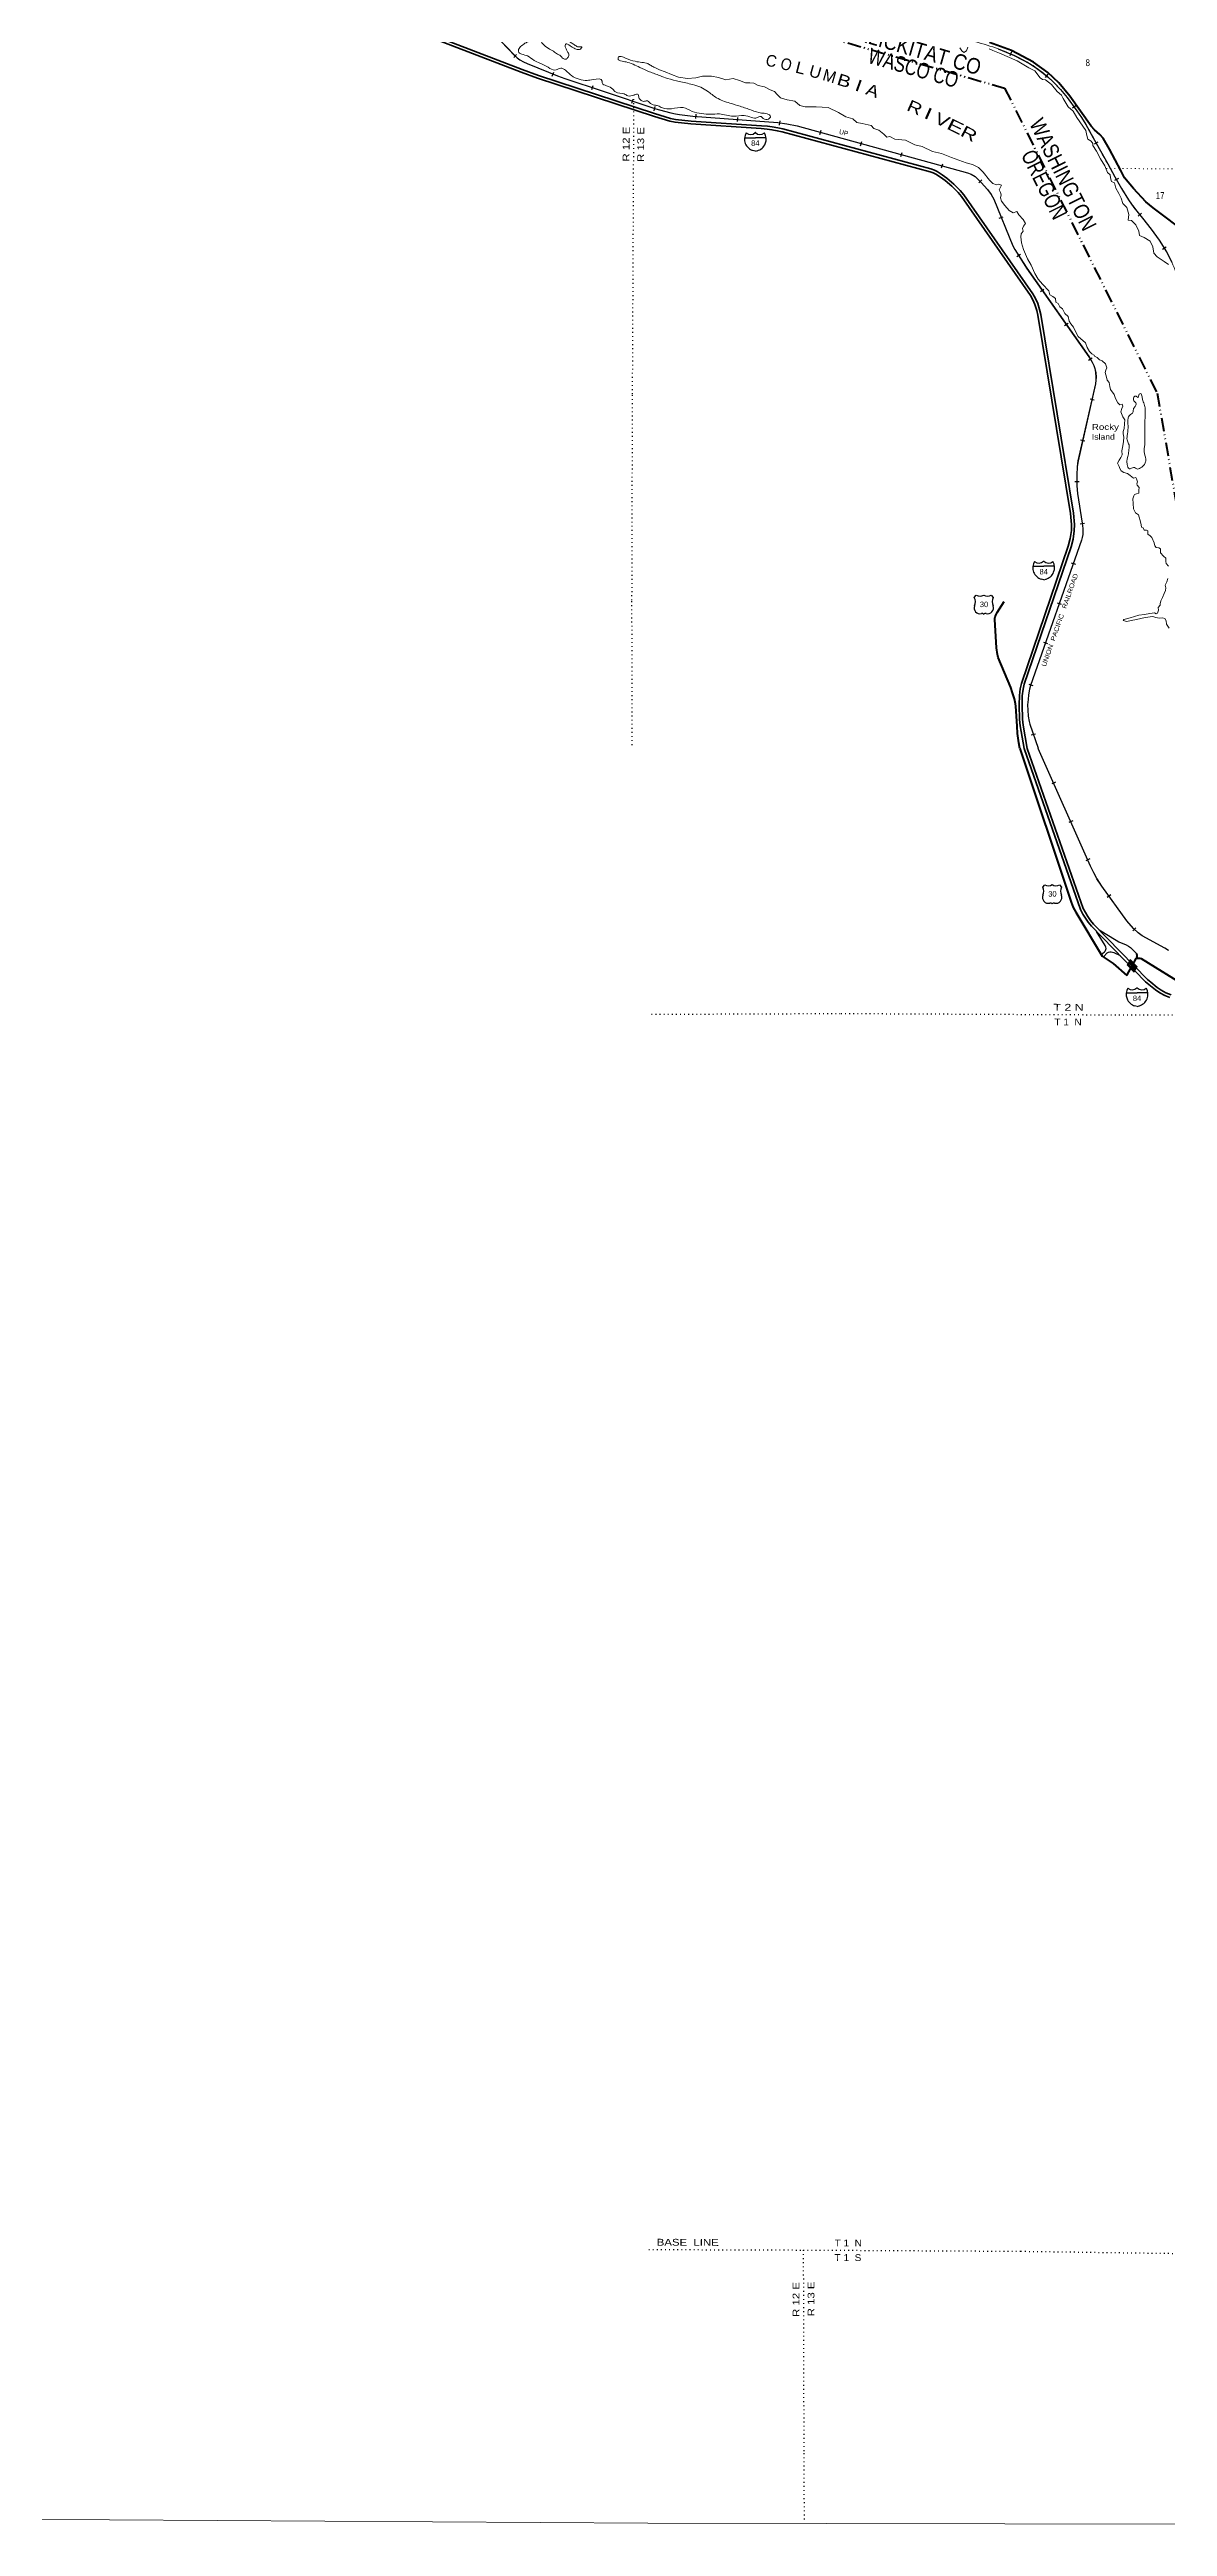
# Model space of a CAD drawing. Header units: feet. Extents: x -256679 to 5, y -731788 to -547785.
# Drawn here: x -79543 to -50827, y -731788 to -668133 of the extents above; entities that cross this region are included whole.
import ezdxf
from ezdxf.enums import TextEntityAlignment as Align

# ---------------------------------------------------------------- set-up
doc = ezdxf.new("R2010")
doc.units = ezdxf.units.FT
doc.header["$LTSCALE"] = 70
doc.linetypes.add('DASH_DOUBLE_DOT', pattern=[9.2, 5, -1.2, 0.3, -1.2, 0.3, -1.2])
doc.linetypes.add('DOTTED', pattern=[1.5, 0.3, -1.2])
for name, color, linetype, lineweight in [('10', 7, 'DASH_DOUBLE_DOT', 70), ('15', 7, 'Continuous', 25), ('16', 7, 'Continuous', 25), ('18', 7, 'Continuous', 35), ('19', 7, 'Continuous', 25), ('20', 7, 'Continuous', 70), ('23', 7, 'Continuous', 70), ('34', 7, 'Continuous', 25), ('39', 7, 'Continuous', 13), ('4', 7, 'Continuous', 13), ('42', 7, 'Continuous', 35), ('55', 7, 'Continuous', 13), ('6', 7, 'DOTTED', 25), ('7', 7, 'DOTTED', 13)]:
    doc.layers.add(name, color=color, linetype=linetype, lineweight=lineweight)
doc.layers.add('12', color=7, linetype='Continuous')
doc.layers.add('41', color=7, linetype='Continuous')

msp = doc.modelspace()

# ---------------------------------------------------------------- linework, layer by layer
at = {"layer": '10'}
msp.add_lwpolyline([(-63991.75, -666542.64), (-55008.28, -669122.88), (-51092.8, -676963.06), (-49808.04, -684347.55), (-49889.21, -686103.73)], dxfattribs=at)
at = {"layer": '15'}
for p, q in [((-61415.86, -670268.28), (-61412.96, -670265.37)), ((-61409.79, -670267.75), (-61413.22, -670265.37)), ((-61688.57, -670399.75), (-61412.16, -670399.75)), ((-61412.16, -670745.33), (-61476.05, -670727.37)), ((-61412.69, -670745.59), (-61349.06, -670726.85)), ((-54281.03, -681414.1), (-54004.62, -681414.1)), ((-54008.32, -681282.63), (-54005.42, -681279.72)), ((-54002.25, -681282.1), (-54005.68, -681279.72)), ((-54005.15, -681759.94), (-53941.52, -681741.2)), ((-54004.62, -681759.68), (-54068.51, -681741.72)), ((-51883.11, -692378.12), (-51606.7, -692378.12)), ((-51610.4, -692246.65), (-51607.5, -692243.74)), ((-51604.33, -692246.12), (-51607.76, -692243.74)), ((-51606.7, -692723.7), (-51670.59, -692705.74)), ((-51607.23, -692723.96), (-51543.6, -692705.22))]:
    msp.add_line(p, q, dxfattribs=at)
for points in [[(-61136.8, -670399.75), (-61412.69, -670399.75), (-61412.16, -670399.75)], [(-53729.26, -681414.1), (-54005.15, -681414.1), (-54004.62, -681414.1)], [(-51331.34, -692378.12), (-51607.23, -692378.12), (-51606.7, -692378.12)]]:
    msp.add_lwpolyline(points, dxfattribs=at)
for centre, radius, start, end in [((-61385.94, -670434.85), 306.13, 148.44436, 254.43378), ((-61534.54, -670152.25), 165.66, 227.34248, 315.8117), ((-61290.85, -670152.25), 165.66, 224.18831, 312.69403), ((-61439.45, -670434.85), 306.13, 283.08087, 31.62484), ((-53978.4, -681449.2), 306.13, 148.44436, 254.43378), ((-54127, -681166.6), 165.66, 227.34248, 315.8117), ((-53883.31, -681166.6), 165.66, 224.18831, 312.69403), ((-54031.91, -681449.2), 306.13, 283.08087, 31.62484), ((-51580.48, -692413.22), 306.13, 148.44436, 254.43378), ((-51729.08, -692130.62), 165.66, 227.34248, 315.8117), ((-51485.39, -692130.62), 165.66, 224.18831, 312.69403), ((-51633.99, -692413.22), 306.13, 283.08087, 31.62484)]:
    msp.add_arc(centre, radius, start, end, dxfattribs=at)
at = {"layer": '16'}
for p, q in [((-55787.8, -682216.42), (-55736.49, -682157.66)), ((-55544.73, -682151.69), (-55545.01, -682151.89)), ((-55352.64, -682157.57), (-55301.25, -682216.42)), ((-54031.3, -689657.18), (-53979.99, -689598.42)), ((-53788.23, -689592.45), (-53788.51, -689592.65)), ((-53596.14, -689598.33), (-53544.75, -689657.18))]:
    msp.add_line(p, q, dxfattribs=at)
for centre, radius, start, end in [((-55980.78, -682327.05), 222.05, 332.97043, 29.75871), ((-55645.41, -682000), 182.07, 239.97227, 303.45418), ((-55443.63, -682000.5), 181.52, 236.33975, 300.08743), ((-55443.64, -682000), 182.07, 236.54582, 236.59441), ((-55108.28, -682327.05), 222.05, 150.24129, 207.02957), ((-55641.59, -682481.95), 151.42, 159.09177, 283.81923), ((-55447.47, -682481.95), 151.42, 256.18077, 20.90823), ((-53885.09, -689922.71), 151.42, 159.09177, 283.81923), ((-54224.28, -689767.81), 222.05, 332.97043, 29.75871), ((-53888.91, -689440.76), 182.07, 239.97227, 303.45418), ((-53687.13, -689441.26), 181.52, 236.33975, 300.08743), ((-53687.14, -689440.76), 182.07, 236.54582, 236.59441), ((-53690.97, -689922.71), 151.42, 256.18077, 20.90823), ((-53351.78, -689767.81), 222.05, 150.24129, 207.02957)]:
    msp.add_arc(centre, radius, start, end, dxfattribs=at)
for centre, major_axis, start_param, end_param in [((-55586.25, -682680.77), (-19.56, 51.67), 4.95877769, 6.28318531), ((-55502.8, -682680.77), (19.56, 51.67), 0, 1.32637542), ((-53829.75, -690121.53), (-19.56, 51.67), 4.95877769, 6.28318531), ((-53746.3, -690121.53), (19.56, 51.67), 0, 1.32637542)]:
    msp.add_ellipse(centre, major_axis=major_axis, ratio=0.929097, start_param=start_param, end_param=end_param, dxfattribs=at)
at = {"layer": '18'}
for points in [[(-71071.08, -667318.38), (-67427.49, -668716.82), (-67011.62, -668872.78), (-64000.86, -669857.53)], [(-71045.48, -667247.87), (-67400.88, -668646.7), (-66986.78, -668802), (-64000.65, -669779.27)], [(-64000.86, -669857.53), (-63611.21, -669974.91), (-63475.72, -670002.3), (-63065.81, -670045.54), (-61264.06, -670165.59), (-61105.07, -670181.09), (-60988.3, -670196.46), (-60850.61, -670220.11), (-60727.31, -670245.73), (-56923.77, -671273.55), (-56843.73, -671302.89), (-56774.92, -671336.35), (-56653.01, -671410.84), (-56540.74, -671497.7), (-56364.5, -671645.65), (-56203.35, -671807.52), (-56118.88, -671909.28), (-54346.63, -674452.79), (-54280.52, -674566.96), (-54229.54, -674689.47), (-54182.86, -674836.55), (-54154.5, -674959.45), (-53314.02, -680058.16), (-53288.48, -680341.45), (-53294.37, -680493.57), (-53324.72, -680698.1), (-53373.81, -680892.8), (-54576.79, -684423.22), (-54607.16, -684558.27), (-54629.67, -684735.62), (-54636.37, -684977.12), (-54623.37, -685349.65), (-54606.08, -685509.77), (-54511.14, -686093.36)], [(-64000.65, -669779.27), (-63592.92, -669902.09), (-63464.33, -669928.09), (-63059.38, -669970.8), (-61257.93, -670090.83), (-61096.54, -670106.57), (-60977.06, -670122.29), (-60836.63, -670146.41), (-60709.88, -670172.75), (-56901.04, -671202), (-56814.35, -671233.78), (-56738.89, -671270.47), (-56610.38, -671348.99), (-56493.66, -671439.3), (-56313.71, -671590.36), (-56147.81, -671757.01), (-56059.15, -671863.81), (-54283.3, -674412.49), (-54213.16, -674533.62), (-54159.04, -674663.67), (-54110.46, -674816.74), (-54080.89, -674944.91), (-53239.57, -680048.68), (-53213.35, -680339.52), (-53219.58, -680500.54), (-53251.08, -680712.81), (-53301.83, -680914.1), (-54504.5, -684443.6), (-54533.21, -684571.25), (-54554.8, -684741.39), (-54561.33, -684976.85), (-54548.51, -685344.31), (-54531.75, -685499.5), (-54431.6, -686093.55)], [(-50761.7, -692498.59), (-50896.61, -692440.1), (-51023.41, -692372.14), (-51131.56, -692299.25), (-51305.48, -692159.57), (-51387.52, -692088.53), (-52779.48, -690660.07), (-52860.71, -690560.75), (-52935.75, -690453.2), (-52999.87, -690349.63), (-53058.35, -690235.33), (-54511.14, -686093.36)], [(-50734.57, -692428.61), (-50863.92, -692372.53), (-50984.64, -692307.83), (-51087.04, -692238.81), (-51257.43, -692101.96), (-51336.02, -692033.91), (-52723.49, -690610.06), (-52800.84, -690515.49), (-52873.06, -690411.97), (-52934.49, -690312.75), (-52989.26, -690205.7), (-54431.6, -686093.55)]]:
    msp.add_lwpolyline(points, dxfattribs=at)
at = {"layer": '19'}
for points in [[(-52526.26, -691389.14), (-52441.98, -691319.99), (-52428.96, -691305.69), (-52416.11, -691285.48), (-52407.48, -691258.51), (-52402.09, -691231.55), (-52407.14, -691199.31), (-52427.42, -691154.98), (-52647.16, -690795.86)], [(-52577.7, -690759.67), (-52146.72, -691023.23), (-52076.03, -691064.39), (-51884.17, -691144.2), (-51823.35, -691176.68), (-51776.38, -691211.06), (-51609.3, -691371.75)], [(-52468.76, -691451.39), (-52372.68, -691348.01), (-52354.67, -691336.16), (-52339.58, -691329.69), (-52305.08, -691319.99), (-52271.67, -691321.07), (-52236.3, -691330.28), (-52205.92, -691342.63), (-52041.48, -691417.42)]]:
    msp.add_lwpolyline(points, dxfattribs=at)
at = {"layer": '20'}
msp.add_line((-51873.76, -691933.71), (-51630, -691496.5), dxfattribs=at)
for points in [[(-54616.29, -686093.12), (-54640.74, -685949.34), (-54674.28, -685708.17), (-54691.04, -685522.56), (-54720.39, -685010.87), (-54728.77, -684943.76), (-54758.12, -684817.93), (-54804.23, -684662.74), (-54852.44, -684527.47), (-55174.62, -683753.15), (-55186.75, -683717.45), (-55194.09, -683679.18), (-55214.69, -683512.12), (-55259.04, -682784.74), (-55258.69, -682744.95), (-55252.75, -682711.34), (-55238.09, -682666.78), (-55204.54, -682602.45), (-55018.07, -682315.54)], [(-54616.29, -686093.12), (-53298.59, -690048.27), (-53246.63, -690181.13), (-53181.65, -690299.61), (-52502.34, -691428.91), (-52271.82, -691583.24), (-52217.24, -691624.1), (-51873.76, -691933.71)], [(-51630, -691496.5), (-51614.69, -691464.5), (-51608.22, -691438.61), (-51604.99, -691415.97), (-51609.3, -691371.75)], [(-51630, -691496.5), (-51592.06, -691487.14), (-51566.19, -691483.91), (-51537.08, -691483.91), (-51501.62, -691488.79)], [(-51501.62, -691488.79), (-49124.74, -692962.92), (-47523.45, -693935.01), (-44262.91, -696120.16)]]:
    msp.add_lwpolyline(points, dxfattribs=at)
at = {"layer": '23'}
msp.add_lwpolyline([(-48664.8, -674749.98), (-49221.33, -674018.52), (-49564.57, -673516.82), (-49705.14, -673362.68), (-49796.26, -673267.3), (-50177.7, -672975.93), (-50849.19, -672462.46), (-51192.9, -672201.63), (-51385.51, -672044.88), (-51694.36, -671704.15), (-51925.77, -671426.53), (-52022.01, -671244.78), (-52316.65, -670691.45), (-52475.94, -670410.64), (-52561.1, -670319.34), (-52702.03, -670199.31), (-52789.17, -670105.99), (-53333.82, -669331.03), (-53618.66, -668992.58), (-53902.25, -668726.41), (-54265.92, -668459.32), (-54829.48, -668159.85), (-55396.02, -667954.69)], dxfattribs=at)
at = {"layer": '34'}
for p, q in [((-67619.21, -668340.32), (-67546.77, -668256.74)), ((-54833.5, -668195), (-54875.8, -668297.2)), ((-66628.5, -668816.44), (-66589.11, -668713.08)), ((-53897.31, -668768.13), (-53968.15, -668853.07)), ((-65611.71, -669163.51), (-65576.58, -669058.62)), ((-64583.69, -669512.56), (-64548.32, -669407.76)), ((-64012.47, -669704.41), (-63985.11, -669597.24)), ((-53178.43, -669576.74), (-53266.75, -669643.33)), ((-62938.57, -669905.87), (-62929.99, -669795.6)), ((-61869.39, -669986.41), (-61860.81, -669876.14)), ((-60791.02, -670076.14), (-60775.37, -669966.64)), ((-59754, -670313.64), (-59724.68, -670206.98)), ((-58707.73, -670603.93), (-58678.41, -670497.27)), ((-57673.17, -670885.58), (-57643.86, -670778.93)), ((-52611.52, -670510.2), (-52708.17, -670563.99)), ((-56626.9, -671175.87), (-56597.59, -671069.21)), ((-55673.89, -671560.4), (-55597.92, -671480.01)), ((-52086.9, -671444.5), (-52182.88, -671499.49)), ((-55147.51, -672470.31), (-55045.16, -672428.38)), ((-51494.92, -672342.11), (-51581.01, -672411.56)), ((-54696.16, -673450.14), (-54602.19, -673391.81)), ((-50860.91, -673213.25), (-50954.23, -673272.64)), ((-54090.1, -674354.37), (-53999.7, -674290.63)), ((-53470.14, -675229.18), (-53379.74, -675165.44)), ((-52852.94, -676117.57), (-52758.34, -676060.26)), ((-52815.85, -677108.7), (-52708.03, -677133.38)), ((-53060.7, -678166.52), (-52952.88, -678191.21)), ((-53207.12, -679236.85), (-53096.52, -679235.79)), ((-53070.93, -680318.55), (-52961.13, -680305.18)), ((-53295.89, -681325.71), (-53191.51, -681362.29)), ((-53657.41, -682349.56), (-53553.03, -682386.13)), ((-54009.51, -683362.31), (-53905.13, -683398.88)), ((-54387.8, -684440.68), (-54283.42, -684477.26)), ((-54325.21, -685748.19), (-54218.76, -685718.13)), ((-53698.63, -686961.6), (-53799.71, -687006.52)), ((-53260.14, -687954.92), (-53361.22, -687999.83)), ((-52822.39, -688933.7), (-52923.48, -688978.62)), ((-52283.39, -689858.77), (-52372.82, -689923.86)), ((-51641.72, -690702.8), (-51716.38, -690784.41))]:
    msp.add_line(p, q, dxfattribs=at)
at = {"layer": '34', "lineweight": 13}
for points in [[(-68296.28, -667555.93), (-67594.16, -668291.24), (-67534.22, -668343.19), (-67461.45, -668396.18), (-67366.74, -668449.5), (-67278.98, -668489.64), (-66725.12, -668719.57), (-66496.09, -668806.85), (-66303.45, -668875.38), (-65318.83, -669205.19), (-63999.22, -669650.64)], [(-64000.3, -669652.3), (-63580.34, -669759.49), (-63459.84, -669789.76), (-63362.35, -669805.62), (-63018.6, -669843.37), (-60834.54, -670013.24), (-60599.78, -670046.79), (-60339.87, -670097.12), (-55964.85, -671299.65), (-55866.93, -671336.53), (-55766.32, -671399.45), (-55610.05, -671547.12), (-55451.91, -671726.6), (-55357.49, -671856.71), (-55288.42, -671978.25), (-54797.95, -673175.72), (-54744.23, -673271.25), (-54443.59, -673755.62), (-52842.35, -676026.76), (-52758.51, -676165.17), (-52714.49, -676254.3), (-52689.79, -676326.36), (-52670.48, -676432.55), (-52662.09, -676551.04), (-52664.19, -676633.88), (-52673.81, -676728), (-53125.13, -678699.38), (-53144.18, -678855.79), (-53155.25, -679066.82), (-53152.57, -679346.52), (-53139.27, -679538.75), (-53016.32, -680302.81), (-52999.06, -680444.6), (-52997.45, -680512.52), (-53003.74, -680594.31), (-53016.32, -680676.09), (-53033.18, -680737.74), (-54342.75, -684475.11), (-54368.26, -684571.49), (-54393.41, -684720.39), (-54405.99, -684833.63), (-54418.99, -684977.04), (-54416.47, -685111.5), (-54401.8, -685261.45), (-54378.74, -685400.91), (-54358.91, -685471.12), (-54148.18, -686090.86)], [(-50795.85, -691289.75), (-50890.36, -691229.39), (-51476.73, -690905.85), (-51579.37, -690835.88), (-51700.94, -690724.67), (-51867, -690521.85), (-52513.66, -689633.28), (-52635.9, -689445.43), (-52801.17, -689119.66), (-54145.42, -686094.22)]]:
    msp.add_lwpolyline(points, dxfattribs=at)
at = {"layer": '34'}
for points in [[(-68295.54, -667555.11), (-67593.4, -668290.44), (-67533.53, -668342.33), (-67460.85, -668395.25), (-67366.24, -668448.52), (-67278.54, -668488.63), (-66724.71, -668718.55), (-66495.71, -668805.82), (-66303.09, -668874.34), (-65318.48, -669204.15), (-63998.87, -669649.6)], [(-55175.93, -668115.19), (-54767.68, -668284.16), (-54372.96, -668489.32), (-54188.74, -668608.16), (-54014.96, -668741.1), (-53885.26, -668849.28), (-53761.65, -668964.15), (-53577.39, -669161.32), (-53406.13, -669369.75), (-53151.15, -669707.95), (-53032.06, -669882.14), (-52923.07, -670062.67), (-52734.71, -670401.11), (-52546.36, -670739.57), (-52360.6, -671072.89), (-52174.8, -671406.18), (-52004.21, -671703.89), (-51824.43, -671996.34), (-51687.59, -672190.23), (-51463.85, -672467.58), (-51243.45, -672747.68), (-51042.04, -673035.15), (-50853.09, -673332.1), (-50712.32, -673596.99)], [(-64000.03, -669651.23), (-63580.07, -669758.42), (-63459.62, -669788.68), (-63362.2, -669804.53), (-63018.5, -669842.27), (-60834.42, -670012.15), (-60599.6, -670045.7), (-60339.62, -670096.05), (-55964.51, -671298.6), (-55866.44, -671335.54), (-55765.64, -671398.58), (-55609.26, -671546.36), (-55451.05, -671725.91), (-55356.56, -671856.11), (-55287.43, -671977.77), (-54796.96, -673175.24), (-54743.28, -673270.69), (-54442.67, -673755.01), (-52841.43, -676026.16), (-52757.54, -676164.64), (-52713.47, -676253.88), (-52688.72, -676326.08), (-52669.39, -676432.41), (-52660.99, -676551.02), (-52663.09, -676633.95), (-52672.72, -676728.18), (-53124.04, -678699.57), (-53143.08, -678855.89), (-53154.15, -679066.84), (-53151.47, -679346.48), (-53138.18, -679538.62), (-53015.23, -680302.66), (-52997.96, -680444.52), (-52996.35, -680512.55), (-53002.65, -680594.44), (-53015.24, -680676.32), (-53032.13, -680738.07), (-54341.7, -684475.43), (-54367.18, -684571.72), (-54392.32, -684720.54), (-54404.9, -684833.74), (-54417.89, -684977.08), (-54415.37, -685111.44), (-54400.71, -685261.31), (-54377.66, -685400.67), (-54357.86, -685470.79), (-54147.14, -686090.51)], [(-50796.46, -691290.67), (-50890.92, -691230.34), (-51477.31, -690906.79), (-51580.05, -690836.74), (-51701.74, -690725.43), (-51867.87, -690522.52), (-52514.57, -689633.9), (-52636.85, -689445.98), (-52802.16, -689120.13), (-54146.43, -686094.67)]]:
    msp.add_lwpolyline(points, dxfattribs=at)
at = {"layer": '34', "lineweight": 13}
msp.add_spline([(-63988.24, -665054.49), (-63556.47, -665215.81), (-63147.65, -665405.13), (-62735.45, -665624.88), (-62306.4, -665860.77), (-61754.45, -666121.97), (-61151.77, -666317.51), (-60501.15, -666523.63), (-59279.79, -666916.9), (-58251.75, -667221.66), (-57234.09, -667562.43), (-56087.72, -667848.46), (-55455.69, -668022.67), (-54372.41, -668488.37), (-54014.27, -668740.24), (-53760.87, -668963.37), (-53405.27, -669369.07), (-52922.12, -670062.12), (-52545.4, -670739.03), (-52173.84, -671405.64), (-51823.51, -671995.73), (-51242.57, -672747.02), (-50852.14, -673331.55), (-50599.43, -673874.37), (-50330.43, -674778.67), (-49902.28, -676561.93), (-49563.79, -677912.62), (-49429.75, -678700.98), (-49441.82, -679483.65), (-49449.96, -680274.4), (-49370.69, -680937.68), (-49161.98, -681863.38), (-48995.78, -682445.35), (-48860.29, -683093.22), (-48715.61, -683821.47), (-48728.19, -684459.62), (-48851.01, -685108.56), (-48971.91, -685765.55), (-49097.74, -686104.36)], degree=3, dxfattribs=at)
at = {"layer": '39'}
for points in [[(-55953.9, -668074.79), (-55984.88, -668166.77), (-56055.36, -668206.11), (-56110.99, -668163.33), (-56156.27, -668088.54)], [(-50801.43, -673657.3), (-50906.79, -673583.84), (-51091.77, -673463.31), (-51178.88, -673367.98), (-51199.19, -673201.15), (-51269.76, -673053.82), (-51425.01, -672963.73), (-51544.64, -672914.2), (-51561.52, -672803.61), (-51635.9, -672638.17), (-51752.9, -672528.45), (-51832.88, -672517.5), (-51821.41, -672375.12), (-51867.59, -672193.95), (-51974.63, -672088.35), (-52017.29, -671953.38), (-52078.16, -671836.27), (-52150.79, -671694.94), (-52187.46, -671562.05), (-52261.18, -671527.08), (-52288.26, -671434.44), (-52299.41, -671350.02), (-52368.86, -671289.01), (-52433.23, -671123.68), (-52543.47, -670939.77), (-52651.55, -670741.84), (-52744.22, -670602.28), (-52741.62, -670544.1), (-52789.13, -670491.37), (-52872.66, -670436.23), (-52897.74, -670343.61), (-52926.43, -670212.82), (-53150.48, -669882.04), (-53250.66, -669720.53), (-53373.11, -669603.57), (-53501.12, -669391.94), (-53547.83, -669308.52), (-53661.14, -669215.11), (-53805.25, -669028.59), (-53956.23, -668912.46), (-54038.21, -668901.49), (-54093.83, -668858.71), (-54228.85, -668680.46), (-54384.7, -668599.71), (-54688.03, -668427.06), (-55137.48, -668222.4), (-55312.81, -668161.14), (-55409.73, -668119.12)], [(-55681.34, -671160.97), (-55834.73, -671084.96), (-56000.53, -671046.94), (-56373.49, -670904.19), (-56632.76, -670804.9), (-56860.5, -670754.13), (-57123.45, -670622.68), (-57315.24, -670580.35), (-57556.33, -670465.2), (-57832.38, -670439.98), (-57953.76, -670366.33), (-58032.07, -670387.52), (-58113.31, -670304.3), (-58242.41, -670202.47), (-58372.15, -670162.86), (-58435.43, -670085.86), (-58517.31, -670064.86), (-58667.17, -670035.05), (-58809.03, -670005.34), (-58910.23, -669915.87), (-59089.89, -669863.64), (-59276.93, -669749.11), (-59545.95, -669623.6), (-59854.14, -669608.05), (-60130.45, -669606.91), (-60268.28, -669575.24), (-60397.27, -669463.37), (-60597.11, -669424.97), (-60770.77, -669372.81), (-60849.96, -669285.6), (-60919.29, -669212.55), (-61030.95, -669167.12), (-61176.34, -669091.19), (-61338.19, -669059.24), (-61447.71, -668999.79), (-61551.75, -668992.58), (-61661.8, -668985.31), (-61823.41, -668929.27), (-61983.04, -668875.27), (-62167.64, -668913.31), (-62363.27, -668854.88), (-62535.07, -668816.79), (-62767.37, -668820.17), (-62939.98, -668860.36), (-63156.37, -668873.95), (-63390.32, -668843.19), (-63565.82, -668774.95), (-63731.33, -668708.84), (-63874.94, -668655.01), (-63997.53, -668594.1)], [(-51559.99, -679459.54), (-51555.29, -679391.34), (-51604.74, -679332.57), (-51616.32, -679290.29), (-51599.78, -679240.3), (-51623.09, -679169.78), (-51640.75, -679135.46), (-51698.94, -679146.84), (-51782.34, -679079.65), (-51849.89, -679028.7), (-51947.75, -679003.5), (-52019.39, -678960.53), (-52048.76, -678895.97), (-52064.28, -678847.62), (-52107.41, -678758.81), (-52064.58, -678683.02), (-52021.86, -678617.27), (-51991.12, -678549.38), (-51998.1, -678448.94), (-51968.71, -678316.79), (-51953.51, -678202.56), (-51944.37, -678092.26), (-51967.5, -678005.69), (-51964.96, -677953.53), (-51942.09, -677871.5), (-51926.88, -677755.25), (-51923.82, -677652.92), (-51971.07, -677574.1), (-52019.75, -677441.07), (-51994.86, -677357.05), (-51970.2, -677295.11), (-51985.74, -677248.76), (-52048.01, -677268.13), (-52103.49, -677211.29), (-52162.45, -677104.24), (-52199.4, -676997.44), (-52288.17, -676867.97), (-52307.4, -676791.47), (-52326.39, -676690.9), (-52371.84, -676632.17), (-52393.07, -676555.65), (-52423.89, -676436.88), (-52405.18, -676370.85), (-52386.59, -676314.86), (-52413.54, -676210.18), (-52500.89, -676136.93), (-52568.63, -676104.04), (-52632.11, -676047.11), (-52697.87, -676016.26), (-52707.44, -675984.15), (-52765.19, -675953.38), (-52827.54, -675894.25), (-52890.51, -675787.15), (-52928.29, -675673.4), (-53117.08, -675503.66), (-53189.87, -675378.38), (-53240.77, -675265.4), (-53312, -675182.29), (-53347.33, -675113.65), (-53380.14, -674994.85), (-53463.43, -674915.62), (-53518.3, -674800.58), (-53587.78, -674741.58), (-53637.02, -674662.74), (-53692.67, -674621.96), (-53705.77, -674533.5), (-53769.32, -674482.59), (-53844.94, -674437.57), (-53876.29, -674337.88), (-54032.7, -674165.49), (-54148.18, -674031.35), (-54232.03, -673892.94), (-54328.44, -673670.64), (-54422.1, -673513.71), (-54521.75, -673273.71), (-54572.02, -673100.52), (-54596.44, -672943.68), (-54581.64, -672867.58), (-54532.88, -672799.89), (-54554.22, -672733.4), (-54527.58, -672673.49), (-54470.8, -672603.89), (-54531.8, -672500.82), (-54644.74, -672385.13), (-54695.89, -672296.23), (-54786.37, -672333.33), (-54893.88, -672273.9), (-55002.68, -672144.2), (-55093.63, -672032.77), (-55116.75, -671944.19), (-55093.92, -671866.17), (-55113.3, -671803.72), (-55146.69, -671741.12), (-55130.26, -671701.16), (-55085.33, -671615.36), (-55155.15, -671590.48), (-55215.4, -671607.86), (-55309.19, -671576.68), (-55398.39, -671489.36), (-55564.48, -671284.74), (-55681.34, -671160.97)], [(-50803.23, -681413.14), (-50862.57, -681342.21), (-50870.02, -681287.93), (-50869.19, -681207.65), (-50928.69, -681152.78), (-51003.9, -681067.62), (-51003.34, -681013.43), (-51002.81, -680961.25), (-51050.65, -680940.63), (-51116.61, -680929.85), (-51154.24, -680889.28), (-51165.45, -680810.87), (-51226.12, -680675.69), (-51271.7, -680629.01), (-51327.34, -680588.23), (-51326.43, -680499.92), (-51360.34, -680487.49), (-51422.36, -680482.77), (-51447.83, -680428.29), (-51493.63, -680403.68), (-51505.07, -680347.35), (-51527.91, -680232.68), (-51557.14, -680154.06), (-51568.49, -680089.7), (-51644.07, -680040.67), (-51699.03, -679933.66), (-51709.66, -679799.06), (-51712.4, -679676.59), (-51693.66, -679606.55), (-51669.24, -679568.69), (-51625.01, -679551.13), (-51564.78, -679535.76), (-51559.99, -679459.54)], [(-50779.6, -683007.13), (-50850.6, -682901.95), (-50859.74, -682817.54), (-50893.11, -682752.93), (-50956.99, -682734.14), (-51039.22, -682747.25), (-51121.12, -682728.26), (-51205, -682707.23), (-51401.47, -682731.09), (-51624.22, -682778.73), (-51758.62, -682803.29), (-51871.01, -682828.11), (-51966.9, -682806.94), (-51944.57, -682777.09), (-51779.99, -682738.82), (-51565.06, -682673.02), (-51416.68, -682652.63), (-51276.23, -682624.12), (-51161.97, -682611.37), (-51112.14, -682634.02), (-51077.94, -682618.35), (-51057.16, -682544.32), (-51062.46, -682476.02), (-51009.79, -682416.4), (-51015.42, -682380.21), (-51000.6, -682302.09), (-50951.64, -682214.33), (-50914.51, -682108.37), (-50875.7, -682034.55), (-50871.02, -681968.36), (-50882.29, -681895.98), (-50839.35, -681810.16), (-50816.5, -681730.13)]]:
    msp.add_lwpolyline(points, dxfattribs=at)
for points in [[(-63998.93, -669563.45), (-64133.15, -669491.15), (-64183, -669448.6), (-64257.23, -669464.21), (-64345.27, -669443.54), (-64402.94, -669368.78), (-64424.51, -669288.22), (-64526.77, -669299.63), (-64687.2, -669322.73), (-64779.43, -669273.72), (-65003.21, -669224.19), (-65074.81, -669153.79), (-65233.21, -669063.84), (-65344.49, -668992.8), (-65344.51, -668943.91), (-65574.38, -668900.86), (-65736.84, -668927.96), (-65939.04, -668898.51), (-66138.84, -668800.73), (-66240.51, -668711.61), (-66312.28, -668648.83), (-66384.2, -668612.17), (-66442.35, -668619.84), (-66562.83, -668663.3), (-66732.72, -668589.83), (-66946.5, -668483.91), (-67098.36, -668412.57), (-67266.01, -668298.91), (-67412.01, -668251.73), (-67485.88, -668207.02), (-67495.48, -668134.58), (-67416.75, -668034.56), (-67304.09, -667956.88), (-67199.65, -667913.32), (-67111.24, -667871.66), (-67020.73, -667811.93), (-66958.36, -667768.1), (-66904.32, -667778.5), (-66910.93, -667880.99), (-66879.44, -667979.71), (-66731.88, -668101.29), (-66596.07, -668178.56), (-66498.31, -668249.55), (-66420.42, -668294.28), (-66352.7, -668363.08), (-66276.64, -668377.64), (-66224.28, -668331.73), (-66207.76, -668247.4), (-66249.41, -668174.75), (-66281.04, -668100.16), (-66298.63, -668023.65), (-66274.38, -667989.63), (-66204.41, -668016.21), (-66086.62, -668089.35), (-65992.67, -668128.15), (-65926.57, -668132.59), (-65884.31, -668100.7), (-65868.09, -668068.63), (-65938.21, -668066.17), (-66018.21, -668041.53), (-66104.04, -667984.69), (-66183.9, -667935.92), (-66257.89, -667909.31), (-66382.02, -667892.43), (-66553.98, -667831.01), (-66693.79, -667753.71), (-66831.63, -667682.46), (-66923.49, -667629.6), (-66997.33, -667578.86), (-66971.02, -667532.79), (-66950.62, -667470.6), (-67032.37, -667401.71), (-67158.07, -667310.43), (-67327.79, -667208.82), (-67459.87, -667179.82), (-67579.9, -667146.89), (-67648.07, -667154.49), (-67705.8, -667089.78), (-67797.87, -667073.11), (-67883.88, -667046.42), (-68004.15, -667055.7), (-68064.53, -667101.55), (-68112.45, -667073.1), (-68142.23, -667024.65), (-68174.28, -667024.45), (-68208.62, -667070.47), (-68302.77, -667067.85), (-68368.51, -667001.09), (-68436.57, -666990.6), (-68518.85, -667012.18), (-68604.85, -666985.49)], [(-63995.96, -668755.13), (-64131.56, -668702.49), (-64381.57, -668593.87), (-64730.27, -668452.33), (-64875.02, -668422.7), (-64934.23, -668386.49), (-64937.52, -668353.58), (-64924.36, -668323.95), (-64911.2, -668314.08), (-64861.86, -668310.79), (-64733.56, -668360.16), (-64496.71, -668435.87), (-64325.65, -668465.49), (-64174.32, -668495.12), (-64092.08, -668544.49), (-63997.53, -668594.1)], [(-63997.93, -668754.39), (-63866.46, -668803.64), (-63666.98, -668876.17), (-63365.41, -668951.86), (-63023.85, -669032.02), (-62812.33, -669102.68), (-62639.21, -669207.02), (-62408.64, -669372.22), (-62069.68, -669510.57), (-61800.2, -669591.92), (-61514.9, -669691.51), (-61257.36, -669764.7), (-61105.41, -669786.5), (-61022.03, -669855.69), (-61076.74, -669919.3), (-61212.74, -669903.7), (-61280.27, -669850.74), (-61366.71, -669883.88), (-61509.46, -669876.93), (-61702.29, -669830.79), (-61977.05, -669848.83), (-62335.3, -669788.85), (-62570.05, -669797.24), (-62788.04, -669780.46), (-63039.56, -669721.74), (-63265.94, -669625.27), (-63568.87, -669654.07), (-63800.92, -669633.37), (-63910.5, -669579.93), (-64000.04, -669563.24)], [(-51618.35, -677051.05), (-51645.18, -677037.87), (-51697.73, -677085.44), (-51670.69, -677182.1), (-51627.31, -677246.82), (-51657.96, -677306.69), (-51700.79, -677382.48), (-51711.6, -677460.64), (-51798.46, -677533.91), (-51837.28, -677609.74), (-51839.27, -677802.41), (-51851.4, -678009.02), (-51863.03, -678165.45), (-51824.02, -678266.25), (-51806.54, -678318.64), (-51811.14, -678376.8), (-51828.67, -678523.12), (-51861.55, -678799.74), (-51804.57, -678904.77), (-51728.28, -678885.56), (-51670.1, -678874.18), (-51616.44, -678912.93), (-51516.02, -678883.97), (-51419.01, -678796.75), (-51382.07, -678708.86), (-51420.08, -678511.72), (-51416.36, -678345.16), (-51405.69, -678086.35), (-51411.42, -677865.49), (-51402.65, -677596.63), (-51398.64, -677401.97), (-51413.4, -677279.37), (-51460.14, -677152.38), (-51479.21, -677059.83), (-51516.38, -676975.11), (-51554.61, -676992.74), (-51583.51, -677076.71), (-51618.35, -677051.05)]]:
    msp.add_spline(points, degree=3, dxfattribs=at)
at = {"layer": '4'}
msp.add_lwpolyline([(-254669.8, -547785.08), (-222837.12, -548113.49), (-191004.03, -548398.11), (-159170.57, -548638.96), (-127336.83, -548836.01), (-95502.83, -548989.26), (-63668.65, -549098.74), (-31834.36, -549164.42), (0, -549186.32), (0, -731787.88), (-32085.53, -731765.81), (-64171, -731699.6), (-224595.32, -730706.58), (-256679.15, -730375.58)], close=True, dxfattribs=at)
msp.add_lwpolyline([(-254669.8, -547785.08), (-222837.12, -548113.49), (-191004.03, -548398.11), (-159170.57, -548638.96), (-127336.83, -548836.01), (-95502.83, -548989.26), (-63668.65, -549098.74), (-31834.36, -549164.42), (0, -549186.32), (0, -731787.88), (-32085.53, -731765.81), (-64171, -731699.6), (-224595.32, -730706.58), (-256679.15, -730375.58)], close=True, dxfattribs=at)
at = {"layer": '55'}
for p, q in [((-51860.52, -691653.28), (-51786.84, -691521.12)), ((-51678.46, -691840.11), (-51860.52, -691653.28)), ((-51641.62, -691774.03), (-51823.68, -691587.2))]:
    msp.add_line(p, q, dxfattribs=at)
for points in [[(-51651.51, -691775.35), (-51821.92, -691600.47), (-51850.63, -691651.97), (-51680.22, -691826.84)], [(-51614.67, -691709.27), (-51785.08, -691534.39), (-51813.79, -691585.88), (-51643.38, -691760.76)]]:
    msp.add_lwpolyline(points, close=True, dxfattribs=at)
msp.add_lwpolyline([(-51678.46, -691840.11), (-51604.78, -691707.96), (-51786.84, -691521.12)], dxfattribs=at)
at = {"layer": '6'}
for points in [[(-64538.42, -669301.96), (-64575.66, -677013.6), (-64590.46, -682311.16), (-64586.31, -686067.6)], [(-64081.92, -692926.01), (-59211.39, -692904.88), (-51448.59, -692943.9), (-47561.89, -692935.3)], [(-64152.05, -724669.7), (-60181.78, -724683.9), (-54592.9, -724714.88), (-49212.47, -724790.82), (-43991.87, -724811.74), (-38774.99, -724784.51), (-33415.87, -724738.02), (-32380.87, -724727.72), (-32075.85, -724724.32)], [(-60181.78, -724683.9), (-60168.26, -729907.19), (-60160.61, -731690.33)]]:
    msp.add_lwpolyline(points, dxfattribs=at)
at = {"layer": '7'}
msp.add_lwpolyline([(-35332.82, -671261.88), (-39717.47, -671202.22), (-45009.18, -671168.07), (-50277.59, -671204.43), (-52407.87, -671188.2)], dxfattribs=at)

# ---------------------------------------------------------------- texts
at = {"layer": '10'}
for s, width, p in [('WASHINGTON', 0.85, (-54386.56, -670032.06)), ('OREGON', 0.8, (-54597.38, -670839.75))]:
    msp.add_text(s, height=400, rotation=296.538, dxfattribs=dict(at, width=width)).set_placement(p)
at = {"layer": '12'}
for s, width, p in [('KLICKITAT CO', 0.9, (-58846.78, -667886.07)), ('WASCO CO', 0.8, (-58548.92, -668467.62))]:
    msp.add_text(s, height=400, rotation=343.975, dxfattribs=dict(at, width=width)).set_placement(p)
at = {"layer": '15'}
for p in [(-61413.24, -670607.86), (-54005.7, -681622.21), (-51607.78, -692586.23)]:
    msp.add_text('84', height=140, dxfattribs=at).set_placement(p, align=Align.CENTER)
at = {"layer": '16'}
for p in [(-55538.18, -682462.2), (-53781.68, -689902.96)]:
    msp.add_text('30', height=140, dxfattribs=at).set_placement(p, align=Align.CENTER)
at = {"layer": '34'}
for s, rotation, width, p in [('UP', 344.631, 1.05, (-59271.52, -670295.74)), ('UNION  PACIFIC   RAILROAD', 70.69, 1.15, (-53951.72, -684003.62))]:
    msp.add_text(s, height=120, rotation=rotation, dxfattribs=dict(at, width=width)).set_placement(p)
at = {"layer": '41'}
for s, rotation, width, p in [('C', 347.96, 0.95, (-61032.87, -668569.54)), ('O', 345.976, 0.9, (-60654.89, -668657.96)), ('L', 345.976, 1.1, (-60286.21, -668750.05)), ('U', 343.992, 1.05, (-59912.09, -668853.96)), ('B', 343.008, 1.3, (-59174.86, -669078.59)), ('I', 340.024, 1.4, (-58808.21, -669199.93)), ('A', 340.024, 1.2, (-58451.07, -669329.74)), ('R', 336.056, 1.3, (-57377.02, -669760.86)), ('I', 336.056, 1.55, (-57029.73, -669915.08)), ('V', 334.072, 1.35, (-56678.18, -670081.71)), ('E', 334.072, 1.55, (-56336.42, -670247.86)), ('R', 332.087, 1.4, (-55991.81, -670428.93))]:
    msp.add_text(s, height=300, rotation=rotation, dxfattribs=dict(at, width=width)).set_placement(p, align=Align.CENTER)
msp.add_text('M', height=300, rotation=343.992, dxfattribs=at).set_placement((-59546.81, -668958.75), align=Align.CENTER)
at = {"layer": '42'}
for s, width, p in [('Rocky', 1.25, (-52768.86, -677907.85)), ('Island', 1.1, (-52767.48, -678162.07))]:
    msp.add_text(s, height=150, dxfattribs=dict(at, width=width)).set_placement(p)
at = {"layer": '6'}
for s, rotation, width, p in [('R 12 E', 89.723, 1.25, (-64646.67, -671010.98)), ('R 13 E', 89.723, 1.25, (-64271.71, -671020.69)), ('T 2 N', 359.712, 1.35, (-53753.81, -692832.31)), ('T 1  N', 359.712, 1.1, (-53729.74, -693209.5)), ('BASE  LINE', 359.795, 1.25, (-63946.27, -724570.44)), ('T 1  S', 359.682, 1.1, (-59377.72, -724963.32)), ('T 1  N', 359.682, 1.1, (-59377.44, -724588.36)), ('R 12 E', 90.148, 1.25, (-60279.26, -726401.44)), ('R 13 E', 90.148, 1.25, (-59893.62, -726387.05))]:
    msp.add_text(s, height=175, rotation=rotation, dxfattribs=dict(at, width=width)).set_placement(p)
at = {"layer": '7', "width": 0.85}
for s, p in [('8', (-52928.34, -668558.74)), ('17', (-51124.98, -671972.32))]:
    msp.add_text(s, height=175, dxfattribs=at).set_placement(p)

doc.saveas('drawing.dxf')
